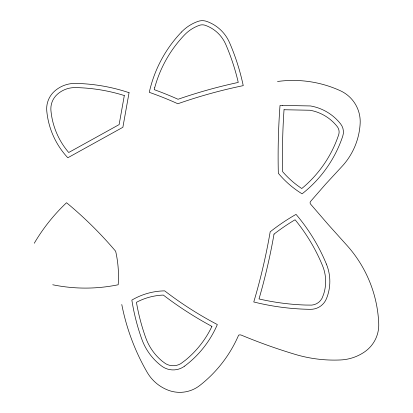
<?xml version="1.0" encoding="UTF-8"?>
<svg xmlns="http://www.w3.org/2000/svg" width="413" height="413" viewBox="0 0 413 413"><rect width="100%" height="100%" fill="white"/><g stroke="black" fill="none" stroke-linecap="round" stroke-linejoin="round"><path stroke-width="0.62" d="M52.719 284.758A162.159 162.159 0 0 0 118.18 284.758A112.744 112.744 0 0 0 115.655 251.254A390.28 390.28 0 0 0 66.545 202.731A183.238 183.238 0 0 0 34.269 243.242M277.505 81.495A113.828 113.828 0 0 1 340.338 90.736A34 34 0 0 1 360.157 123.482A68.713 68.713 0 0 1 341.308 167.177L325.697 184.069L310.591 201.41A2.101 2.101 0 0 0 310.591 204.12L328.159 224.481L346.125 244.486A124.494 124.494 0 0 1 378.731 323.689A32.648 32.648 0 0 1 364.674 351.835A46.091 46.091 0 0 1 340.596 359.955A136.445 136.445 0 0 1 295.052 354.339A553.513 553.513 0 0 1 241.404 335.16A3.614 3.614 0 0 0 238.621 335.16A128.262 128.262 0 0 1 199.799 385.468A32.472 32.472 0 0 1 168.545 390.337A41.171 41.171 0 0 1 147.198 372.35A218.663 218.663 0 0 1 121.783 304.51M284.036 109.739L283.922 111.355A685.972 685.972 0 0 0 282.523 167.539L282.606 171.632L283.277 172.417A92.306 92.306 0 0 0 300.132 187.414L301.764 188.514L303.87 186.779A118.237 118.237 0 0 0 338.66 134.793L338.866 134.07A8.714 8.714 0 0 0 337.679 127.209L337.245 126.61A44.552 44.552 0 0 0 312.419 110.751L309.972 110.245L284.036 109.739M274.02 234.114L273.246 238.477A606.96 606.96 0 0 1 259.467 297.355L259.003 298.94L259.343 299.022A242.224 242.224 0 0 0 305.806 305.052L311.769 305.104A12.844 12.844 0 0 0 321.99 298.356L323.482 294.681A41.352 41.352 0 0 0 323.482 268.213L322.522 265.652A181.834 181.834 0 0 0 295.904 220.749L295.083 219.757L293.705 220.578A201.787 201.787 0 0 0 274.784 233.515L274.02 234.114M124.313 95.553L119.12 124.607L68.723 152.495L68.13 151.819A75.011 75.011 0 0 1 50.933 110.57L50.851 109.027A19.401 19.401 0 0 1 57.422 94.21A26.515 26.515 0 0 1 73.839 87.608L75.517 87.587A174.745 174.745 0 0 1 123.508 95.295L124.313 95.553M129.062 92.698L122.878 127.292L67.82 157.761A79.208 79.208 0 0 1 46.772 110.932A23.567 23.567 0 0 1 54.645 91.092A30.701 30.701 0 0 1 75.564 83.411A178.994 178.994 0 0 1 129.062 92.698M154.684 87.814L154.23 89.652L155.541 90.137A344.679 344.679 0 0 1 177.198 98.893L178.044 99.275L181.854 97.964A510.401 510.401 0 0 1 236.814 82.734L238.26 82.424L237.511 79.301A221.038 221.038 0 0 0 225.761 44.413L224.708 42.198A34.847 34.847 0 0 0 205.276 25.322A8.895 8.895 0 0 0 199.871 25.172L199.376 25.332A37.97 37.97 0 0 0 184.523 34.904A122.718 122.718 0 0 0 154.684 87.814M211.921 326.389L211.735 326.791A98.093 98.093 0 0 1 185.514 360.131L180.817 363.652A14.961 14.961 0 0 1 165.546 363.652L162.139 361.132A54.118 54.118 0 0 1 145.681 337.612A211.126 211.126 0 0 1 136.507 302.703L136.445 302.311L138.722 301.16A62.28 62.28 0 0 1 162.046 295.135L163.341 295.089L166.341 297.36A365.159 365.159 0 0 0 210.749 325.764L211.921 326.389M282.554 105.429L280.019 105.429A690.283 690.283 0 0 0 278.326 173.264A96.616 96.616 0 0 0 302.089 193.831A122.589 122.589 0 0 0 342.759 136.125A13.03 13.03 0 0 0 340.653 123.967A48.884 48.884 0 0 0 310.478 105.95L282.554 105.429M181.503 32.023A126.884 126.884 0 0 0 149.279 92.331A340.508 340.508 0 0 1 177.843 103.756A506.23 506.23 0 0 1 243.236 85.636A225.395 225.395 0 0 0 229.566 42.709A39.013 39.013 0 0 0 206.67 21.388A13.082 13.082 0 0 0 198.013 21.388A42.172 42.172 0 0 0 181.503 32.023M326.399 264.098A186.082 186.082 0 0 0 296.038 214.373A205.958 205.958 0 0 0 270.19 231.812A602.789 602.789 0 0 1 253.768 301.97A246.396 246.396 0 0 0 310.442 309.327A17.021 17.021 0 0 0 326.399 298.795A45.523 45.523 0 0 0 326.399 264.098M184.652 366.104A102.264 102.264 0 0 0 217.341 324.546A360.988 360.988 0 0 1 164.679 290.866A66.452 66.452 0 0 0 131.85 300.106A215.405 215.405 0 0 0 141.762 339.047A58.259 58.259 0 0 0 161.71 366.104A19.137 19.137 0 0 0 184.652 366.104"/></g></svg>
